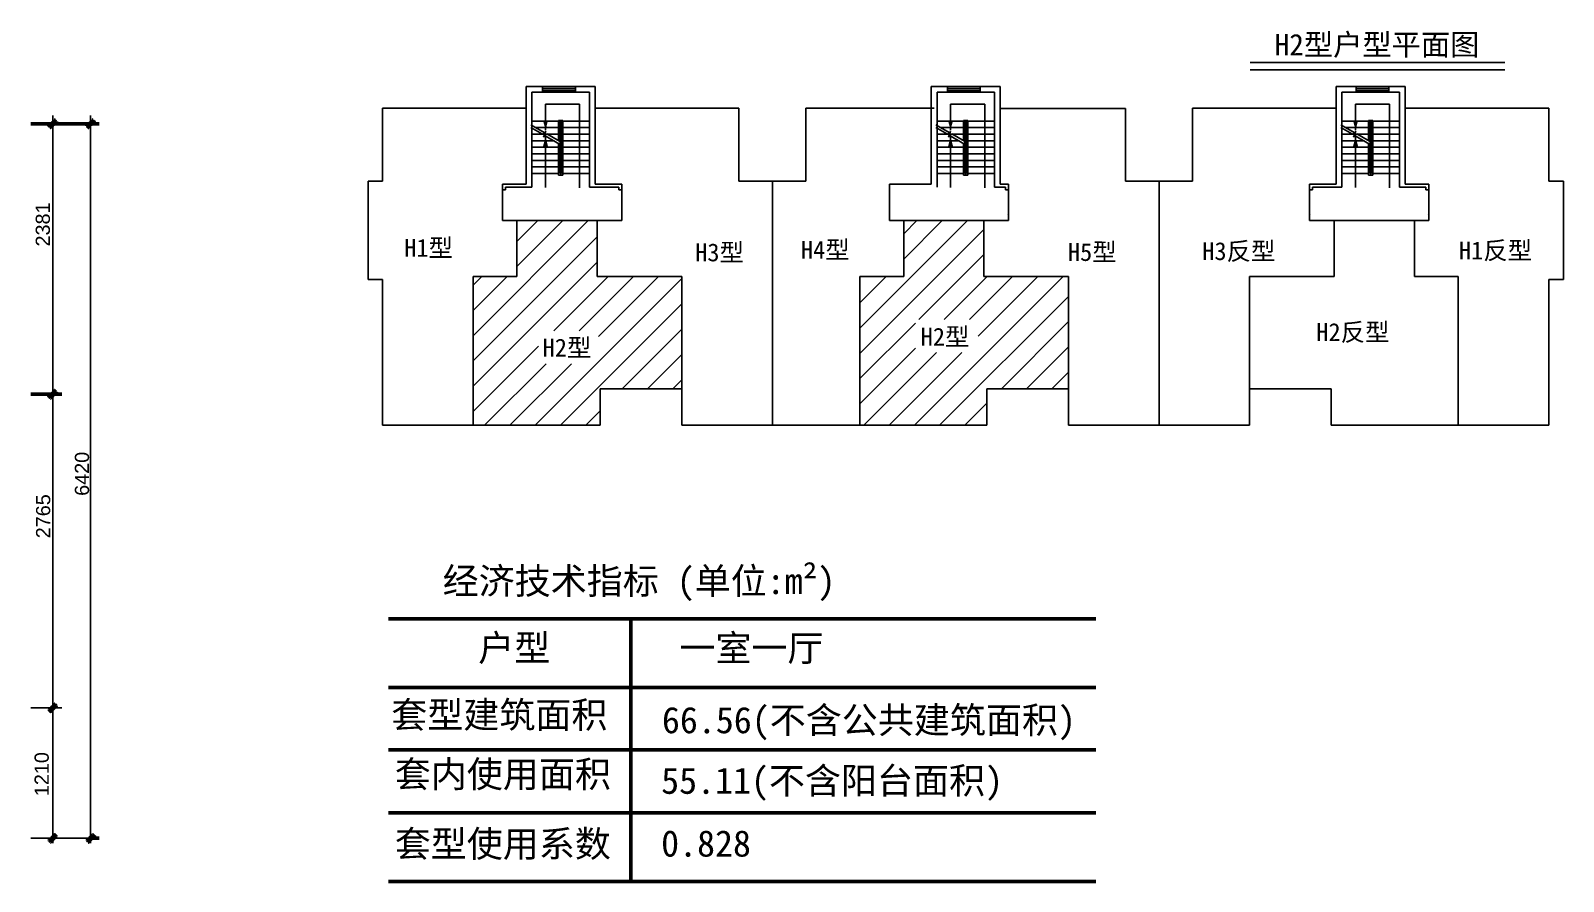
# Model space of a CAD drawing. Header units: millimetres. Extents: x 28348 to 63692, y 9134 to 33912.
# Drawn here: x 49350 to 62855, y 10501 to 18003 of the extents above; entities that cross this region are included whole.
import ezdxf

# ---------------------------------------------------------------- set-up
doc = ezdxf.new("R2010")
doc.units = ezdxf.units.MM
doc.layers.add('图例', color=110, linetype='Continuous')
doc.layers.add('注释', color=252, linetype='Continuous')
doc.styles.get("Standard").update_dxf_attribs({"font": 'arial.ttf'})
doc.styles.add('STYLE1', font='')
doc.styles.get('STYLE1').set_extended_font_data('SimHei')

msp = doc.modelspace()

# ---------------------------------------------------------------- hatches: boundary and pattern name
at = {"layer": '图例', "lineweight": 53}
h = msp.add_hatch(dxfattribs=at)
h.set_pattern_fill('ANGLE', color=3, scale=0.5)
h.set_pattern_definition([(0, (25181.956, 2730.481), (0, 3.4925), [2.54, -0.9525]), (90, (25181.956, 2730.481), (-3.4925, 2e-16), [2.54, -0.9525])])
h.paths.add_polyline_path([(49508, 17164), (49526, 17181), (49544, 17181), (49544, 17164), (49526, 17146)])
h.paths.add_polyline_path([(49544, 17181), (49544, 17199), (49561, 17217), (49579, 17199), (49561, 17181)])
h.paths.add_polyline_path([(49526, 17181), (49544, 17199), (49544, 17181)])
h.paths.add_polyline_path([(49544, 17164), (49544, 17181), (49561, 17181)])
h = msp.add_hatch(dxfattribs=at)
h.set_pattern_fill('ANGLE', color=3, scale=0.5)
h.set_pattern_definition([(0, (25181.956, 2396.6848), (0, 3.4925), [2.54, -0.9525]), (90, (25181.956, 2396.6848), (-3.4925, 2e-16), [2.54, -0.9525])])
h.paths.add_polyline_path([(49842, 17164), (49860, 17181), (49877, 17181), (49877, 17164), (49860, 17146)])
h.paths.add_polyline_path([(49877, 17181), (49877, 17199), (49895, 17217), (49913, 17199), (49895, 17181)])
h.paths.add_polyline_path([(49860, 17181), (49877, 17199), (49877, 17181)])
h.paths.add_polyline_path([(49877, 17164), (49877, 17181), (49895, 17181)])
h = msp.add_hatch(dxfattribs=at)
h.set_pattern_fill('ANGLE', color=3, scale=0.5)
h.set_pattern_definition([(0, (26811.9566, 1974.736), (0, 3.4925), [2.54, -0.9525]), (90, (26811.9566, 1974.736), (-3.4925, 2e-16), [2.54, -0.9525])])
h.paths.add_polyline_path([(49508, 14778), (49526, 14796), (49544, 14796), (49544, 14778), (49526, 14760)])
h.paths.add_polyline_path([(49544, 14796), (49544, 14813), (49561, 14831), (49579, 14813), (49561, 14796)])
h.paths.add_polyline_path([(49526, 14796), (49544, 14813), (49544, 14796)])
h.paths.add_polyline_path([(49544, 14778), (49544, 14796), (49561, 14796)])
h = msp.add_hatch(dxfattribs=at)
h.set_pattern_fill('ANGLE', color=3, scale=0.5)
h.set_pattern_definition([(0, (29181.956, 1580.262), (0, 3.4925), [2.54, -0.9525]), (90, (29181.956, 1580.262), (-3.4925, 2e-16), [2.54, -0.9525])])
h.paths.add_polyline_path([(49508, 12013), (49526, 12031), (49544, 12031), (49544, 12013), (49526, 11996)])
h.paths.add_polyline_path([(49544, 12031), (49544, 12049), (49561, 12066), (49579, 12049), (49561, 12031)])
h.paths.add_polyline_path([(49526, 12031), (49544, 12049), (49544, 12031)])
h.paths.add_polyline_path([(49544, 12013), (49544, 12031), (49561, 12031)])
h = msp.add_hatch(dxfattribs=at)
h.set_pattern_fill('ANGLE', color=3, scale=0.5)
h.set_pattern_definition([(0, (31931.956, 3180.262), (0, 3.4925), [2.54, -0.9525]), (90, (31931.956, 3180.262), (-3.4925, 2e-16), [2.54, -0.9525])])
h.paths.add_polyline_path([(49508, 10863), (49526, 10881), (49544, 10881), (49544, 10863), (49526, 10846)])
h.paths.add_polyline_path([(49544, 10881), (49544, 10899), (49561, 10916), (49579, 10899), (49561, 10881)])
h.paths.add_polyline_path([(49526, 10881), (49544, 10899), (49544, 10881)])
h.paths.add_polyline_path([(49544, 10863), (49544, 10881), (49561, 10881)])
h = msp.add_hatch(dxfattribs=at)
h.set_pattern_fill('ANGLE', color=3, scale=0.5)
h.set_pattern_definition([(0, (31931.956, 2845.1783), (0, 3.4925), [2.54, -0.9525]), (90, (31931.956, 2845.1783), (-3.4925, 2e-16), [2.54, -0.9525])])
h.paths.add_polyline_path([(49843, 10863), (49861, 10881), (49879, 10881), (49879, 10863), (49861, 10846)])
h.paths.add_polyline_path([(49879, 10881), (49879, 10899), (49896, 10916), (49914, 10899), (49896, 10881)])
h.paths.add_polyline_path([(49861, 10881), (49879, 10899), (49879, 10881)])
h.paths.add_polyline_path([(49879, 10863), (49879, 10881), (49896, 10881)])

# ---------------------------------------------------------------- linework, layer by layer
at = {"layer": '图例', "color": 3, "lineweight": 53}
for p, q in [((49877, 17181), (49350, 17181)), ((49877, 17181), (49952, 17181)), ((49350, 14796), (49625, 14796)), ((49879, 10881), (49954, 10881))]:
    msp.add_line(p, q, dxfattribs=at)
at = {"layer": '图例', "color": 3}
for p, q in [((49544, 10838), (49544, 17256)), ((49877, 17256), (49877, 10838)), ((49350, 12031), (49625, 12031)), ((49350, 10881), (49877, 10881))]:
    msp.add_line(p, q, dxfattribs=at)
at = {"layer": '注释'}
for p, q in [((60094, 17722, -109), (62338, 17722, -109)), ((60094, 17658, -109), (62338, 17658, -109)), ((53716, 17318), (53716, 17511)), ((53859, 17511), (53716, 17511)), ((53767, 16623), (53767, 17459)), ((53859, 17459), (53767, 17459)), ((53859, 17459), (53859, 17511)), ((54324, 17511), (54149, 17511)), ((54149, 17459), (54149, 17511)), ((54273, 17459), (54149, 17459)), ((54273, 17339), (54273, 17459)), ((54324, 17511), (54324, 17318)), ((57284, 17318), (57284, 17511)), ((57428, 17511), (57284, 17511)), ((57336, 16623), (57336, 17459)), ((57428, 17459), (57336, 17459)), ((57428, 17459), (57428, 17511)), ((57893, 17511), (57717, 17511)), ((57717, 17459), (57717, 17511)), ((57841, 17459), (57717, 17459)), ((57841, 17339), (57841, 17459)), ((57893, 17511), (57893, 17317)), ((60853, 17511), (60853, 17318)), ((60853, 17511), (61028, 17511)), ((60904, 17339), (60904, 17459)), ((60904, 17459), (61028, 17459)), ((61028, 17459), (61028, 17511)), ((61318, 17459), (61318, 17511)), ((61318, 17511), (61461, 17511)), ((61318, 17459), (61410, 17459)), ((61410, 16623), (61410, 17459)), ((61461, 17318), (61461, 17511)), ((53716, 17318), (53543, 17318)), ((54273, 17339), (54273, 16623)), ((54324, 17318), (54561, 17318)), ((55242, 17318), (54883, 17318)), ((55589, 17318), (55435, 17318)), ((57284, 17318), (57310, 17318)), ((57841, 17339), (57841, 16623)), ((57893, 17317), (58065, 17317)), ((60904, 17339), (60904, 16623)), ((61461, 17318), (61634, 17318)), ((53716, 16675), (53716, 17266)), ((54324, 17266), (54324, 16675)), ((57284, 16675), (57284, 17266)), ((57893, 17265), (57893, 16675)), ((57893, 16675), (57893, 17265)), ((60853, 17266), (60853, 16675)), ((61461, 16675), (61461, 17266)), ((53534, 16623), (53534, 16598)), ((53534, 16623), (53767, 16623)), ((53713, 16623), (53716, 16623)), ((54273, 16623), (54532, 16623)), ((54532, 16623), (54532, 16598)), ((57841, 16623), (57940, 16623)), ((57940, 16623), (57940, 16598)), ((60645, 16623), (60645, 16598)), ((60904, 16623), (60645, 16623)), ((61644, 16623), (61410, 16623)), ((61464, 16623), (61461, 16623)), ((61644, 16623), (61644, 16598)), ((53534, 16598), (53508, 16598)), ((53508, 16587), (53508, 16578)), ((54532, 16598), (54558, 16598)), ((54549, 16597), (54549, 16597)), ((54558, 16588), (54558, 16579)), ((56916, 16589), (56916, 16580)), ((57940, 16598), (57966, 16598)), ((57957, 16597), (57957, 16597)), ((57966, 16588), (57966, 16579)), ((60645, 16598), (60619, 16598)), ((60628, 16597), (60628, 16597)), ((61644, 16598), (61669, 16598)), ((61669, 16587), (61669, 16578)), ((53508, 16392), (53508, 16401)), ((54558, 16393), (54558, 16402)), ((56916, 16394), (56916, 16403)), ((57957, 16385), (57957, 16385)), ((57966, 16393), (57966, 16402)), ((60619, 16393), (60619, 16402)), ((60628, 16385), (60628, 16385)), ((61660, 16383), (61660, 16383)), ((61669, 16392), (61669, 16401)), ((53634, 16302), (53634, 16328)), ((53677, 16328), (53677, 16328)), ((53695, 16328), (53677, 16328)), ((53872, 16328), (53889, 16328)), ((53889, 16328), (53889, 16328)), ((57085, 16328), (57085, 16328)), ((57103, 16328), (57085, 16328)), ((57279, 16328), (57297, 16328)), ((57297, 16328), (57297, 16328)), ((61543, 16302), (61543, 16328))]:
    msp.add_line(p, q, dxfattribs=at)
at = {"layer": '注释', "color": 11, "linetype": 'Continuous'}
for p, q in [((53716, 17318), (53716, 17511)), ((53716, 17511), (54324, 17511)), ((54324, 17511), (54324, 17318)), ((57284, 17318), (57284, 17511)), ((57284, 17511), (57893, 17511)), ((57893, 17511), (57893, 17317)), ((60853, 17318), (60853, 17511)), ((60853, 17511), (61461, 17511)), ((61461, 17511), (61461, 17318)), ((52451, 16675), (52451, 17318)), ((52451, 17318), (53716, 17318)), ((53716, 17318), (53716, 16649)), ((54324, 17318), (55589, 17318)), ((54324, 17318), (54324, 16675)), ((55589, 17318), (55589, 16675)), ((56180, 16675), (56180, 17318)), ((56180, 17318), (57284, 17318)), ((57284, 16649), (57284, 17318)), ((57893, 17317), (58997, 17317)), ((57893, 17317), (57893, 16649)), ((58997, 17317), (58997, 16675)), ((59588, 16675), (59588, 17318)), ((59588, 17318), (60853, 17318)), ((60853, 17318), (60853, 16649)), ((61461, 17318), (62726, 17318)), ((61461, 17317), (61461, 16649)), ((62726, 17318), (62726, 16675)), ((52323, 15809), (52323, 16675)), ((52323, 16675), (52451, 16675)), ((53716, 16649), (53508, 16649)), ((53508, 16649), (53508, 16328)), ((54324, 16675), (54324, 16649)), ((54324, 16649), (54558, 16649)), ((54558, 16649), (54558, 16328)), ((55589, 16675), (56180, 16675)), ((55885, 14523), (55885, 16675)), ((56916, 16328), (56916, 16649)), ((56916, 16649), (57284, 16649)), ((57893, 16649), (57966, 16649)), ((57966, 16649), (57966, 16328)), ((58997, 16675), (59588, 16675)), ((59292, 14523), (59292, 16675)), ((60853, 16649), (60619, 16649)), ((60619, 16649), (60619, 16328)), ((61461, 16649), (61669, 16649)), ((61669, 16649), (61669, 16328)), ((62726, 16675), (62855, 16675)), ((62855, 16675), (62855, 15809)), ((53508, 16328), (53634, 16328)), ((54342, 16328), (53634, 16328)), ((53634, 16328), (53634, 15835)), ((54558, 16328), (54342, 16328)), ((54342, 16328), (54342, 15860)), ((57749, 16328), (56916, 16328)), ((57042, 16328), (57042, 15835)), ((57966, 16328), (57749, 16328)), ((57749, 16328), (57749, 15835)), ((60619, 16328), (60836, 16328)), ((60836, 16328), (60836, 15835)), ((60836, 16328), (61543, 16328)), ((61669, 16328), (61543, 16328)), ((61543, 16328), (61543, 15835)), ((52451, 15809), (52323, 15809)), ((52451, 14523), (52451, 15809)), ((53634, 15835), (53248, 15835)), ((53248, 15835), (53248, 14523)), ((54342, 15860), (54342, 15835)), ((54342, 15835), (55087, 15835)), ((55087, 15835), (55087, 14844)), ((57042, 15835), (56656, 15835)), ((56656, 15835), (56656, 14523)), ((57749, 15835), (58495, 15835)), ((58495, 15835), (58495, 14844)), ((60836, 15835), (60090, 15835)), ((60090, 15835), (60090, 14844)), ((61543, 15835), (61929, 15835)), ((61929, 15835), (61929, 14523)), ((62855, 15809), (62726, 15809)), ((62726, 15809), (62726, 14523)), ((55087, 14844), (54367, 14844)), ((54367, 14844), (54367, 14523)), ((55087, 14523), (55087, 14844)), ((58495, 14844), (57775, 14844)), ((57775, 14844), (57775, 14523)), ((58495, 14523), (58495, 14844)), ((60810, 14844), (60090, 14844)), ((60090, 14844), (60090, 14523)), ((60810, 14523), (60810, 14844)), ((54367, 14523), (52451, 14523)), ((57775, 14523), (55087, 14523)), ((60090, 14523), (58495, 14523)), ((62726, 14523), (60810, 14523))]:
    msp.add_line(p, q, dxfattribs=at)
at = {"layer": '注释', "linetype": 'ByBlock'}
for p, q in [((54149, 17511), (53859, 17511)), ((54149, 17494), (53859, 17494)), ((54149, 17476), (53859, 17476)), ((54149, 17459), (53859, 17459)), ((57717, 17511), (57428, 17511)), ((57717, 17494), (57428, 17494)), ((57717, 17476), (57428, 17476)), ((57717, 17459), (57428, 17459)), ((61028, 17511), (61318, 17511)), ((61028, 17494), (61318, 17494)), ((61028, 17476), (61318, 17476)), ((61028, 17459), (61318, 17459)), ((53157, 17318), (53543, 17318)), ((54561, 17318), (54883, 17318)), ((55242, 17318), (55435, 17318))]:
    msp.add_line(p, q, dxfattribs=at)
at = {"layer": '注释', "linetype": 'ByBlock', "extrusion": (-1.97671e-25, 1.21719e-09, 1)}
for p, q in [((53887, 17126, 0), (53887, 17354, 0)), ((53887, 17354, 0), (54187, 17354, 0)), ((54187, 17354, 0), (54187, 16617, 0)), ((57455, 17126, 0), (57455, 17354, 0)), ((57455, 17354, 0), (57756, 17354, 0)), ((57756, 17354, 0), (57756, 16617, 0)), ((61024, 17126, 0), (61024, 17354, 0)), ((61024, 17354, 0), (61324, 17354, 0)), ((61324, 17354, 0), (61324, 16617, 0)), ((53758, 17173, 0), (53875, 17105, 0)), ((53767, 17206, 0), (54001, 17206, 0)), ((54039, 17212, 0), (54001, 17212, 0)), ((54001, 17212, 0), (54001, 17032, 0)), ((54026, 17206, 0), (54014, 17206, 0)), ((54014, 17206, 0), (54014, 16743)), ((54026, 16743), (54026, 17206, 0)), ((54039, 16730, 0), (54039, 17212, 0)), ((54273, 17206, 0), (54039, 17206, 0)), ((57326, 17173, 0), (57444, 17105, 0)), ((57336, 17206, 0), (57569, 17206, 0)), ((57608, 17212, 0), (57569, 17212, 0)), ((57569, 17212, 0), (57569, 17032, 0)), ((57595, 17206, 0), (57582, 17206, 0)), ((57582, 17206, 0), (57582, 16743)), ((57595, 16743), (57595, 17206, 0)), ((57608, 16730, 0), (57608, 17212, 0)), ((57841, 17206, 0), (57608, 17206, 0)), ((60895, 17173, 0), (61012, 17105, 0)), ((60904, 17206, 0), (61138, 17206, 0)), ((61176, 17212, 0), (61138, 17212, 0)), ((61138, 17212, 0), (61138, 17032, 0)), ((61164, 17206, 0), (61151, 17206, 0)), ((61151, 17206, 0), (61151, 16743)), ((61164, 16743), (61164, 17206, 0)), ((61176, 16730, 0), (61176, 17212, 0)), ((61410, 17206, 0), (61176, 17206, 0)), ((53758, 17148, 0), (53859, 17089, 0)), ((53767, 17090, 0), (54001, 17090, 0)), ((53767, 17032, 0), (53958, 17032, 0)), ((53800, 17148, 0), (54001, 17148, 0)), ((53859, 17089, 0), (53888, 17117, 0)), ((53888, 17117, 0), (53869, 17064, 0)), ((53869, 17064, 0), (53898, 17092, 0)), ((53882, 17076, 0), (54010, 17002, 0)), ((53887, 17068, 0), (53887, 16619, 0)), ((53898, 17092, 0), (54010, 17027, 0)), ((54273, 17148, 0), (54039, 17148, 0)), ((54273, 17090, 0), (54039, 17090, 0)), ((54273, 17032, 0), (54039, 17032, 0)), ((57326, 17148, 0), (57428, 17089, 0)), ((57336, 17090, 0), (57569, 17090, 0)), ((57336, 17032, 0), (57526, 17032, 0)), ((57369, 17148, 0), (57569, 17148, 0)), ((57428, 17089, 0), (57456, 17117, 0)), ((57456, 17117, 0), (57438, 17064, 0)), ((57438, 17064, 0), (57466, 17092, 0)), ((57451, 17076, 0), (57579, 17002, 0)), ((57455, 17068, 0), (57455, 16619, 0)), ((57466, 17092, 0), (57579, 17027, 0)), ((57841, 17148, 0), (57608, 17148, 0)), ((57841, 17090, 0), (57608, 17090, 0)), ((57841, 17032, 0), (57608, 17032, 0)), ((60895, 17148, 0), (60996, 17089, 0)), ((60904, 17090, 0), (61138, 17090, 0)), ((60904, 17032, 0), (61095, 17032, 0)), ((60937, 17148, 0), (61138, 17148, 0)), ((60996, 17089, 0), (61025, 17117, 0)), ((61025, 17117, 0), (61006, 17064, 0)), ((61006, 17064, 0), (61035, 17092, 0)), ((61019, 17076, 0), (61147, 17002, 0)), ((61024, 17068, 0), (61024, 16619, 0)), ((61035, 17092, 0), (61147, 17027, 0)), ((61410, 17148, 0), (61176, 17148, 0)), ((61410, 17090, 0), (61176, 17090, 0)), ((61410, 17032, 0), (61176, 17032, 0)), ((53767, 16975, 0), (54001, 16975, 0)), ((53767, 16917, 0), (54001, 16917, 0)), ((54001, 17008, 0), (54001, 16730, 0)), ((54273, 16975, 0), (54039, 16975, 0)), ((54273, 16917, 0), (54039, 16917, 0)), ((57336, 16975, 0), (57569, 16975, 0)), ((57336, 16917, 0), (57569, 16917, 0)), ((57569, 17008, 0), (57569, 16730, 0)), ((57841, 16975, 0), (57608, 16975, 0)), ((57841, 16917, 0), (57608, 16917, 0)), ((60904, 16975, 0), (61138, 16975, 0)), ((60904, 16917, 0), (61138, 16917, 0)), ((61138, 17008, 0), (61138, 16730, 0)), ((61410, 16975, 0), (61176, 16975, 0)), ((61410, 16917, 0), (61176, 16917, 0)), ((53767, 16859, 0), (54001, 16859, 0)), ((53767, 16801, 0), (54001, 16801, 0)), ((54273, 16859, 0), (54039, 16859, 0)), ((54273, 16801, 0), (54039, 16801, 0)), ((57336, 16859, 0), (57569, 16859, 0)), ((57336, 16801, 0), (57569, 16801, 0)), ((57841, 16859, 0), (57608, 16859, 0)), ((57841, 16801, 0), (57608, 16801, 0)), ((60904, 16859, 0), (61138, 16859, 0)), ((60904, 16801, 0), (61138, 16801, 0)), ((61410, 16859, 0), (61176, 16859, 0)), ((61410, 16801, 0), (61176, 16801, 0)), ((53767, 16743), (54001, 16743)), ((54001, 16730, 0), (54039, 16730, 0)), ((54014, 16743), (54026, 16743)), ((54273, 16743), (54039, 16743)), ((57336, 16743), (57569, 16743)), ((57569, 16730, 0), (57608, 16730, 0)), ((57582, 16743), (57595, 16743)), ((57841, 16743), (57608, 16743)), ((60904, 16743), (61138, 16743)), ((61138, 16730, 0), (61176, 16730, 0)), ((61151, 16743), (61164, 16743)), ((61410, 16743), (61176, 16743))]:
    msp.add_line(p, q, dxfattribs=at)
at = {"layer": '注释', "color": 51, "linetype": 'Continuous'}
for p, q in [((53248, 15313, -109), (54263, 16328, -109)), ((53634, 16145, -109), (53817, 16328, -109)), ((53634, 15922, -109), (54040, 16328, -109)), ((56656, 15380, -109), (57604, 16328, -109)), ((56656, 15157, -109), (57749, 16250, -109)), ((57042, 16211, -109), (57158, 16328, -109)), ((57042, 15989, -109), (57381, 16328, -109)), ((53248, 15091, -109), (54342, 16184, -109)), ((53248, 14868, -109), (54342, 15961, -109)), ((57176, 15455, -109), (57749, 16028, -109)), ((53248, 15759, -109), (53324, 15835, -109)), ((53248, 15536, -109), (53547, 15835, -109)), ((53794, 14523, -109), (55087, 15816, -109)), ((53960, 15357, -109), (54438, 15835, -109)), ((54183, 15357, -109), (54661, 15835, -109)), ((54354, 15305, -109), (54883, 15835, -109)), ((56656, 15826, -109), (56665, 15835, -109)), ((56656, 15603, -109), (56888, 15835, -109)), ((57136, 14523, -109), (58447, 15835, -109)), ((57399, 15455, -109), (57779, 15835, -109)), ((57622, 15455, -109), (58002, 15835, -109)), ((57699, 15309, -109), (58224, 15835, -109)), ((54017, 14523, -109), (55087, 15593, -109)), ((57358, 14523, -109), (58495, 15660, -109)), ((56656, 14935, -109), (57146, 15424, -109)), ((57903, 14844, -109), (58495, 15437, -109)), ((54561, 14844, -109), (55087, 15370, -109)), ((53248, 14645, -109), (53823, 15220, -109)), ((54784, 14844, -109), (55087, 15148, -109)), ((56656, 14712, -109), (57146, 15202, -109)), ((56690, 14523, -109), (57331, 15164, -109)), ((56913, 14523, -109), (57553, 15164, -109)), ((58125, 14844, -109), (58495, 15214, -109)), ((53349, 14523, -109), (53892, 15066, -109)), ((53572, 14523, -109), (54115, 15066, -109)), ((58348, 14844, -109), (58495, 14992, -109)), ((55007, 14844, -109), (55087, 14925, -109)), ((54240, 14523, -109), (54367, 14650, -109)), ((57581, 14523, -109), (57775, 14717, -109))]:
    msp.add_line(p, q, dxfattribs=at)
at = {"layer": '注释', "color": 2, "lineweight": 53}
for p, q in [((52504, 12816), (58734, 12816)), ((54637, 12816), (54637, 10501)), ((52504, 12212), (58734, 12212)), ((52504, 11661), (58734, 11661)), ((52504, 11105), (58734, 11105)), ((52504, 10501), (58734, 10501))]:
    msp.add_line(p, q, dxfattribs=at)
at = {"layer": '注释'}
for points in [[(53908, 17211, 0), (53887, 17126, 0), (53864, 17210, 0)], [(57477, 17211, 0), (57455, 17126, 0), (57433, 17210, 0)], [(61046, 17211, 0), (61024, 17126, 0), (61001, 17210, 0)], [(53908, 16983, 0), (53887, 17068, 0), (53864, 16983, 0)], [(57477, 16983, 0), (57455, 17068, 0), (57433, 16983, 0)], [(61046, 16983, 0), (61024, 17068, 0), (61001, 16983, 0)]]:
    msp.add_solid(points, dxfattribs=at)

# ---------------------------------------------------------------- texts
at = {"layer": '图例', "color": 3, "lineweight": 53, "char_height": 125, "attachment_point": 3, "rotation": 90}
for s, width, gutter_width, heights, insert in [('{\\C7;2381}', 741.48, 4110, [278], (49394, 16488)), ('{\\C7;6420}', 952.5, 788, [273], (49739, 14289)), ('{\\C7;2765}', 741.48, 4110, [278], (49397, 13915)), ('{\\C7;1210}', 741.48, 4110, [278], (49384, 11641))]:
    msp.add_mtext_dynamic_manual_height_columns(s, width=width, gutter_width=gutter_width, heights=heights, dxfattribs=dict(at, insert=insert))
at = {"layer": '注释', "color": 0, "style": 'STYLE1'}
for s, height, p in [('H2型户型平面图', 189, (60311, 17785, -109)), ('H1型', 157.5, (52641, 16009, -109)), ('H3型', 157.5, (55205, 15969, -109)), ('H4型', 157.5, (56137, 15992, -109)), ('H5型', 157.5, (58489, 15972, -109)), ('H3反型', 157.5, (59673, 15980, -109)), ('H1反型', 157.5, (61935, 15986, -109)), ('H2型', 157.5, (57192, 15225, -109)), ('H2反型', 157.5, (60678, 15266, -109)), ('H2型', 157.5, (53861, 15129, -109))]:
    msp.add_text(s, height=height, rotation=359.9947, dxfattribs=at).set_placement(p)
at = {"layer": '注释', "color": 2, "lineweight": 53, "char_height": 232.69, "attachment_point": 1}
for s, width, insert in [('{\\fSimSun|b0|i0|c134|p2;\\C256;经济技术指标 (单位:m²)}', 3627.68, (52980, 13267)), ('{\\fSimSun|b0|i0|c134|p2;\\C256;户型}', 1233.67, (53293, 12677)), ('{\\fSimSun|b0|i0|c134|p2;\\C256;一室一厅}', 1443.87, (55066, 12675)), ('{\\fSimSun|b0|i0|c134|p2;\\C256;套型建筑面积}', 2005.29, (52527, 12086)), ('{\\fSimSun|b0|i0|c134|p2;\\C256;66.56(不含公共建筑面积)}', 3839.07, (54912, 12040)), ('{\\fSimSun|b0|i0|c134|p2;\\C256;套内使用面积}', 3971.49, (52558, 11563)), ('{\\fSimSun|b0|i0|c134|p2;\\C256;55.11(不含阳台面积)}', 3073.37, (54905, 11506)), ('{\\fSimSun|b0|i0|c134|p2;\\C256;套型使用系数}', 3971.49, (52558, 10949)), ('{\\fSimSun|b0|i0|c134|p2;\\C256;0.828}', 1233.67, (54905, 10952))]:
    msp.add_mtext_dynamic_manual_height_columns(s, width=width, gutter_width=4110, heights=[0], dxfattribs=dict(at, insert=insert))

doc.saveas('drawing.dxf')
